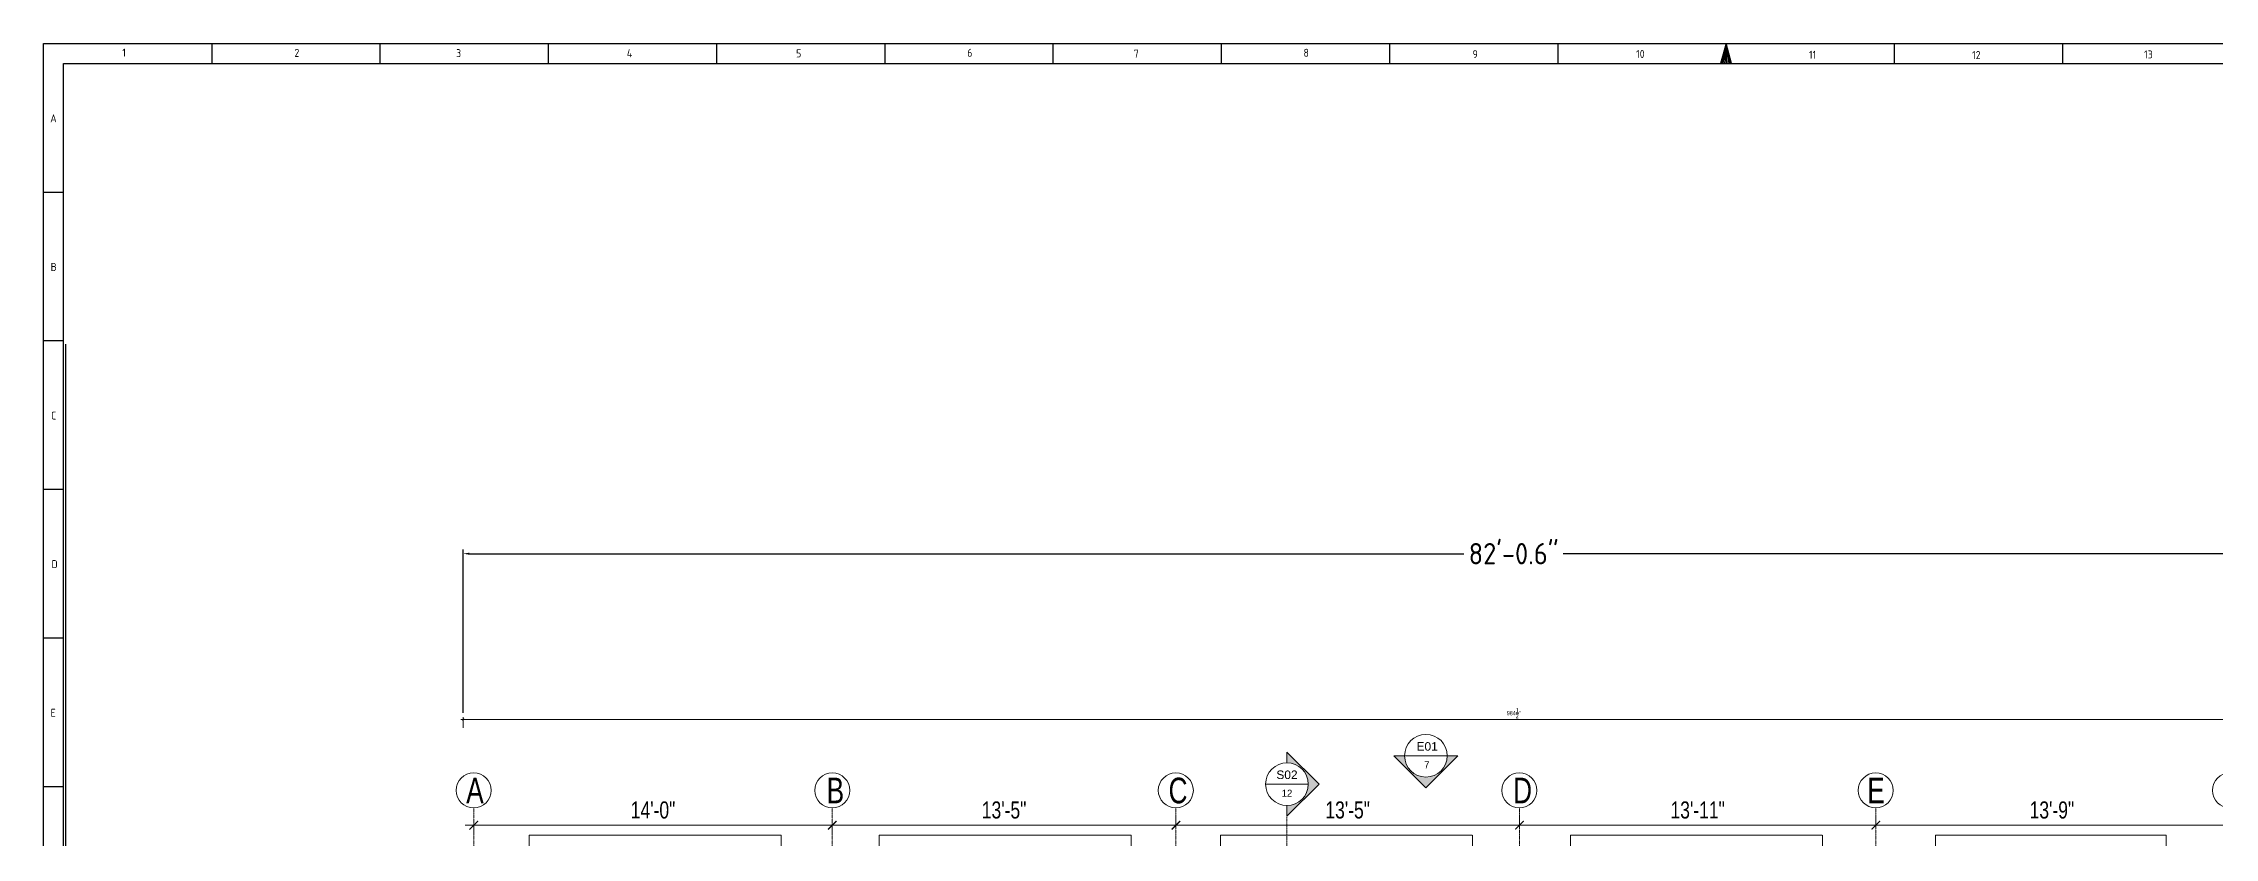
# Model space of a CAD drawing. Header units: inches. Extents: x 985 to 11353, y 526 to 2181.
# Drawn here: x 9776 to 10794, y 1809 to 2181 of the extents above; entities that cross this region are included whole.
import ezdxf
from ezdxf.enums import TextEntityAlignment as Align

# ---------------------------------------------------------------- set-up
doc = ezdxf.new("R2010")
doc.units = ezdxf.units.IN
doc.header["$MEASUREMENT"] = 0
for name, pattern in [('ACAD_ISO12W100', [21, 12, -3, 0, -3, 0, -3]), ('DASH', [0.35, 0.25, -0.1]), ('PHANTOMX2', [5, 2.5, -0.5, 0.5, -0.5, 0.5, -0.5])]:
    doc.linetypes.add(name, pattern=pattern)
doc.layers.add('CABLE ROUTE FOR TOTAL PLANE-EMBED 2_DWG$0$SILICAGEL BORDER', color=7, linetype='Continuous')
doc.layers.add('FREE-TEXT', color=7, linetype='Continuous')
for name, color, linetype, lineweight in [('Dimension', 22, 'Continuous', 13), ('Elevation Marker', 252, 'Continuous', 15), ('grid', 9, 'Continuous', 13), ('Grid marker', 161, 'Continuous', 15), ('Grid Text', 5, 'Continuous', 15), ('Plaster Line', 5, 'Continuous', 15), ('Sunshed', 5, 'Continuous', 15)]:
    doc.layers.add(name, color=color, linetype=linetype, lineweight=lineweight)
doc.styles.add('Arial', font='arial.ttf')
doc.styles.get("Standard").update_dxf_attribs({"font": 'isocp3.shx'})
doc.styles.add('Swiss721', font='swisscl.ttf')
doc.dimstyles.new('DIM02 (inch)', dxfattribs={"dimtxt": 2, "dimasz": 1, "dimexe": 1, "dimexo": 0, "dimgap": 0.5, "dimtad": 1, "dimdec": 1, "dimzin": 0, "dimdsep": 46, "dimlunit": 5, "dimtxsty": 'Swiss721', "dimblk": 'ARCHTICK', "dimcen": 0, "dimdle": 1, "dimclrd": 256, "dimclre": 256, "dimclrt": 256, "dimadec": 0, "dimazin": 0, "dimtfac": 1, "dimtdec": 1, "dimtofl": 0, "dimtmove": 0, "dimatfit": 3, "dimldrblk": 'ARCHTICK', "dimfxl": 1, "dimfxlon": 1, "dimtolj": 1, "dimtzin": 0, "dimlwd": 9, "dimlwe": 9, "dimarcsym": 0})
doc.dimstyles.new('DIM08', dxfattribs={"dimtxt": 8, "dimasz": 4, "dimexe": 4, "dimexo": 0, "dimgap": 3, "dimtad": 1, "dimdec": 1, "dimzin": 3, "dimdsep": 46, "dimlunit": 4, "dimtxsty": 'Swiss721', "dimblk": 'ARCHTICK', "dimcen": 0, "dimdle": 4, "dimclrd": 256, "dimclre": 256, "dimclrt": 256, "dimadec": 0, "dimazin": 0, "dimtfac": 1, "dimtdec": 1, "dimtofl": 0, "dimtmove": 0, "dimatfit": 3, "dimldrblk": 'ARCHTICK', "dimfxl": 4, "dimfxlon": 1, "dimtfill": 1, "dimtolj": 1, "dimtzin": 0, "dimlwd": 9, "dimlwe": 9, "dimarcsym": 0})
doc.dimstyles.get("Standard").update_dxf_attribs({"dimtxt": 2, "dimasz": 3, "dimexe": 2, "dimexo": 2, "dimgap": 1, "dimtad": 0, "dimtih": 1, "dimtoh": 1, "dimdec": 1, "dimzin": 0, "dimdsep": 46, "dimtxsty": 'Standard', "dimcen": 0, "dimclrd": 256, "dimclre": 256, "dimclrt": 256, "dimadec": 1, "dimazin": 0, "dimtfac": 1, "dimtdec": 1, "dimtofl": 0, "dimtmove": 0, "dimatfit": 3, "dimfxl": 1, "dimtolj": 1, "dimtzin": 0, "dimlwd": -1, "dimlwe": -1, "dimarcsym": 0})

# ---------------------------------------------------------------- blocks, each defined once
blk = doc.blocks.new('240A1')
at = {"color": 0, "lineweight": -3}
for p, q in [((1045317.02, 286840.35), (1045317.02, 286835.35)), ((1045359.07, 286840.35), (1045359.07, 286835.35)), ((1045401.12, 286840.35), (1045401.12, 286835.35)), ((1045443.17, 286840.35), (1045443.17, 286835.35)), ((1045485.22, 286840.35), (1045485.22, 286835.35)), ((1045527.27, 286840.35), (1045527.27, 286835.35)), ((1045569.32, 286840.35), (1045569.32, 286835.35)), ((1045611.37, 286840.35), (1045611.37, 286835.35)), ((1045653.42, 286840.35), (1045653.42, 286835.35)), ((1045695.47, 286840.35), (1045695.47, 286835.35)), ((1045737.52, 286840.35), (1045737.52, 286835.35)), ((1045779.57, 286840.35), (1045779.57, 286835.35)), ((1045274.97, 286803.22), (1045279.97, 286803.22)), ((1045274.97, 286766.1), (1045279.97, 286766.1)), ((1045274.97, 286728.97), (1045279.97, 286728.97)), ((1045274.97, 286691.85), (1045279.97, 286691.85)), ((1045274.97, 286654.72), (1045279.97, 286654.72))]:
    blk.add_line(p, q, dxfattribs=at)
at = {"color": 5, "lineweight": -3}
blk.add_lwpolyline([(1045274.97, 286840.35), (1046115.97, 286840.35), (1046115.97, 286246.35), (1045274.97, 286246.35)], close=True, dxfattribs=at)
at = {"lineweight": -3}
blk.add_lwpolyline([(1045695.47, 286840.35), (1045694.13, 286835.35), (1045696.81, 286835.35), (1045695.47, 286840.35), (1045694.46, 286835.35), (1045694.8, 286835.35), (1045695.47, 286840.35), (1045695.13, 286835.35), (1045695.8, 286835.35), (1045695.47, 286840.35), (1045696.14, 286835.35), (1045696.47, 286835.35), (1045695.47, 286840.35)], dxfattribs=at)
at = {"color": 0, "lineweight": -3}
blk.add_lwpolyline([(1045279.97, 286835.35), (1046110.97, 286835.35), (1046110.97, 286251.35), (1045279.97, 286251.35)], close=True, dxfattribs=at)
at = {"lineweight": -3, "char_height": 2, "attachment_point": 1}
for s, insert in [('1', (1045294.68, 286839.06)), ('2', (1045337.7, 286839)), ('3', (1045378.11, 286838.93)), ('4', (1045420.77, 286838.9)), ('5', (1045463.07, 286838.86)), ('6', (1045505.83, 286839.01)), ('7', (1045547.45, 286838.79)), ('8', (1045589.88, 286839.01)), ('9', (1045632.13, 286838.66)), ('10', (1045673, 286838.73)), ('11', (1045716.2, 286838.52)), ('12', (1045756.98, 286838.46)), ('13', (1045799.96, 286838.6)), ('A', (1045276.67, 286822.63)), ('B', (1045276.77, 286785.51)), ('C', (1045276.88, 286748.38)), ('D', (1045276.98, 286711.26)), ('E', (1045276.76, 286674.13))]:
    blk.add_mtext_dynamic_manual_height_columns(s, width=2, gutter_width=1, heights=[0], dxfattribs=dict(at, insert=insert))
blk = doc.blocks.new('_ArchTick')
at = {"color": 0, "linetype": 'ByBlock', "const_width": 0.15}
blk.add_lwpolyline([(-0.5, -0.5), (0.5, 0.5)], dxfattribs=at)
blk = doc.blocks.new('*D128')
at = {"layer": 'Defpoints', "color": 0, "transparency": 16777216}
for p in [(9977.9, 1823.1), (10145.9, 1823.1), (10145.9, 1815)]:
    blk.add_point(p, dxfattribs=at)
at = {"layer": 'Dimension', "lineweight": 9, "transparency": 16777216}
for p, q in [((9973.9, 1815), (10149.9, 1815)), ((9977.9, 1815.2), (9977.9, 1811)), ((10145.9, 1815.2), (10145.9, 1811))]:
    blk.add_line(p, q, dxfattribs=at)
at = {"layer": 'Dimension', "lineweight": 9, "transparency": 16777216, "xscale": 4, "yscale": 4, "zscale": 4, "rotation": 180}
blk.add_blockref('_ArchTick', (9977.9, 1815), dxfattribs=at)
at = {"layer": 'Dimension', "lineweight": 9, "transparency": 16777216, "xscale": 4, "yscale": 4, "zscale": 4}
blk.add_blockref('_ArchTick', (10145.9, 1815), dxfattribs=at)
at = {"layer": 'Dimension', "transparency": 16777216, "insert": (10061.9, 1822.1), "char_height": 8, "attachment_point": 5, "style": 'Swiss721', "bg_fill": 3, "box_fill_scale": 1.25, "bg_fill_color": 256, "bg_fill_true_color": 13158600, "bg_fill_transparency": 0}
blk.add_mtext('\\A1;14\'-0"', dxfattribs=at)
blk = doc.blocks.new('*D129')
at = {"layer": 'Defpoints', "color": 0, "transparency": 16777216}
for p in [(10145.9, 1823.1), (10306.9, 1815), (10306.9, 1815)]:
    blk.add_point(p, dxfattribs=at)
at = {"layer": 'Dimension', "lineweight": 9, "transparency": 16777216}
for p, q in [((10141.9, 1815), (10310.9, 1815)), ((10145.9, 1815.2), (10145.9, 1811)), ((10306.9, 1815), (10306.9, 1819))]:
    blk.add_line(p, q, dxfattribs=at)
at = {"layer": 'Dimension', "lineweight": 9, "transparency": 16777216, "xscale": 4, "yscale": 4, "zscale": 4, "rotation": 180}
blk.add_blockref('_ArchTick', (10145.9, 1815), dxfattribs=at)
at = {"layer": 'Dimension', "lineweight": 9, "transparency": 16777216, "xscale": 4, "yscale": 4, "zscale": 4}
blk.add_blockref('_ArchTick', (10306.9, 1815), dxfattribs=at)
at = {"layer": 'Dimension', "transparency": 16777216, "insert": (10226.4, 1822.1), "char_height": 8, "attachment_point": 5, "style": 'Swiss721', "bg_fill": 3, "box_fill_scale": 1.25, "bg_fill_color": 256, "bg_fill_true_color": 13158600, "bg_fill_transparency": 0}
blk.add_mtext('\\A1;13\'-5"', dxfattribs=at)
blk = doc.blocks.new('*D130')
at = {"layer": 'Defpoints', "color": 0, "transparency": 16777216}
for p in [(10306.9, 1815), (10467.9, 1815), (10467.9, 1815)]:
    blk.add_point(p, dxfattribs=at)
at = {"layer": 'Dimension', "lineweight": 9, "transparency": 16777216}
for p, q in [((10302.9, 1815), (10471.9, 1815)), ((10306.9, 1815), (10306.9, 1819)), ((10467.9, 1815), (10467.9, 1819))]:
    blk.add_line(p, q, dxfattribs=at)
at = {"layer": 'Dimension', "lineweight": 9, "transparency": 16777216, "xscale": 4, "yscale": 4, "zscale": 4, "rotation": 180}
blk.add_blockref('_ArchTick', (10306.9, 1815), dxfattribs=at)
at = {"layer": 'Dimension', "lineweight": 9, "transparency": 16777216, "xscale": 4, "yscale": 4, "zscale": 4}
blk.add_blockref('_ArchTick', (10467.9, 1815), dxfattribs=at)
at = {"layer": 'Dimension', "transparency": 16777216, "insert": (10387.4, 1822.1), "char_height": 8, "attachment_point": 5, "style": 'Swiss721', "bg_fill": 3, "box_fill_scale": 1.25, "bg_fill_color": 256, "bg_fill_true_color": 13158600, "bg_fill_transparency": 0}
blk.add_mtext('\\A1;13\'-5"', dxfattribs=at)
blk = doc.blocks.new('*D131')
at = {"layer": 'Defpoints', "color": 0, "transparency": 16777216}
for p in [(10467.9, 1815), (10634.9, 1815), (10634.9, 1815)]:
    blk.add_point(p, dxfattribs=at)
at = {"layer": 'Dimension', "lineweight": 9, "transparency": 16777216}
for p, q in [((10463.9, 1815), (10638.9, 1815)), ((10467.9, 1815), (10467.9, 1819)), ((10634.9, 1815), (10634.9, 1819))]:
    blk.add_line(p, q, dxfattribs=at)
at = {"layer": 'Dimension', "lineweight": 9, "transparency": 16777216, "xscale": 4, "yscale": 4, "zscale": 4, "rotation": 180}
blk.add_blockref('_ArchTick', (10467.9, 1815), dxfattribs=at)
at = {"layer": 'Dimension', "lineweight": 9, "transparency": 16777216, "xscale": 4, "yscale": 4, "zscale": 4}
blk.add_blockref('_ArchTick', (10634.9, 1815), dxfattribs=at)
at = {"layer": 'Dimension', "transparency": 16777216, "insert": (10551.4, 1822.1), "char_height": 8, "attachment_point": 5, "style": 'Swiss721', "bg_fill": 3, "box_fill_scale": 1.25, "bg_fill_color": 256, "bg_fill_true_color": 13158600, "bg_fill_transparency": 0}
blk.add_mtext('\\A1;13\'-11"', dxfattribs=at)
blk = doc.blocks.new('*D132')
at = {"layer": 'Defpoints', "color": 0, "transparency": 16777216}
for p in [(10634.9, 1815), (10799.9, 1815), (10799.9, 1809.7)]:
    blk.add_point(p, dxfattribs=at)
at = {"layer": 'Dimension', "lineweight": 9, "transparency": 16777216}
for p, q in [((10630.9, 1815), (10803.9, 1815)), ((10634.9, 1815), (10634.9, 1819)), ((10799.9, 1814.8), (10799.9, 1819))]:
    blk.add_line(p, q, dxfattribs=at)
at = {"layer": 'Dimension', "lineweight": 9, "transparency": 16777216, "xscale": 4, "yscale": 4, "zscale": 4, "rotation": 180}
blk.add_blockref('_ArchTick', (10634.9, 1815), dxfattribs=at)
at = {"layer": 'Dimension', "lineweight": 9, "transparency": 16777216, "xscale": 4, "yscale": 4, "zscale": 4}
blk.add_blockref('_ArchTick', (10799.9, 1815), dxfattribs=at)
at = {"layer": 'Dimension', "transparency": 16777216, "insert": (10717.4, 1822.1), "char_height": 8, "attachment_point": 5, "style": 'Swiss721', "bg_fill": 3, "box_fill_scale": 1.25, "bg_fill_color": 256, "bg_fill_true_color": 13158600, "bg_fill_transparency": 0}
blk.add_mtext('\\A1;13\'-9"', dxfattribs=at)
blk = doc.blocks.new('*U89')
h = blk.add_hatch(color=252)
h.dxf.hatch_style = 1
h.paths.add_polyline_path([(-500, 0), (-750, 0), (0, -750), (750, 0), (500, 0, -0.414214), (0, -500, -0.414214)])
at = {"linetype": 'ByBlock', "lineweight": -2}
blk.add_line((-500, 0), (500, 0), dxfattribs=at)
at = {"color": 6}
for p, q in [((0, -750), (750, 0)), ((500, 0), (750, 0)), ((-750, 0), (0, -750)), ((-750, 0), (-500, 0))]:
    blk.add_line(p, q, dxfattribs=at)
blk.add_circle((0, 0), 500)
at = {"color": 3, "style": 'Arial'}
blk.add_attdef('S01', text='', height=200, dxfattribs=at).set_placement((0, 319), align=Align.TOP_CENTER)
at = {"color": 6, "style": 'Arial'}
blk.add_attdef('IN-201', text='', height=160, dxfattribs=at).set_placement((0, -133), align=Align.TOP_CENTER)
blk = doc.blocks.new('*D235')
at = {"layer": 'Defpoints', "color": 0, "transparency": 16777216}
for p in [(10957.5, 1864.6), (9972.9, 1792.3), (10957.5, 1791.8)]:
    blk.add_point(p, dxfattribs=at)
at = {"layer": 'Plaster Line', "lineweight": 9, "transparency": 16777216}
for p, q in [((9971.9, 1864.6), (10958.5, 1864.6)), ((9972.9, 1860.6), (9972.9, 1865.6)), ((10957.5, 1860.6), (10957.5, 1865.6))]:
    blk.add_line(p, q, dxfattribs=at)
at = {"layer": 'Plaster Line', "lineweight": 9, "transparency": 16777216, "rotation": 180}
blk.add_blockref('_ArchTick', (9972.9, 1864.6), dxfattribs=at)
at = {"layer": 'Plaster Line', "lineweight": 9, "transparency": 16777216}
blk.add_blockref('_ArchTick', (10957.5, 1864.6), dxfattribs=at)
at = {"layer": 'Plaster Line', "transparency": 16777216, "insert": (10465.2, 1867.5), "char_height": 2, "attachment_point": 5, "style": 'Swiss721', "bg_fill": 3, "box_fill_scale": 1.25, "bg_fill_color": 256, "bg_fill_true_color": 13158600, "bg_fill_transparency": 0}
blk.add_mtext('\\A1;984{\\H1.000000x;\\S1/2;}"', dxfattribs=at)
blk = doc.blocks.new('*D437')
at = {"layer": 'Defpoints', "color": 0, "transparency": 16777216}
for p in [(10957.5, 1942.2), (9972.9, 1865.6), (10957.5, 1865.6)]:
    blk.add_point(p, dxfattribs=at)
at = {"layer": 'FREE-TEXT', "transparency": 16777216}
for p, q in [((9972.9, 1867.6), (9972.9, 1944.2)), ((10957.5, 1867.6), (10957.5, 1944.2)), ((9975.9, 1942.2), (10441.9, 1942.2)), ((10954.5, 1942.2), (10488.4, 1942.2))]:
    blk.add_line(p, q, dxfattribs=at)
for points in [[(9975.9, 1942.7), (9975.9, 1941.7), (9972.9, 1942.2)], [(10954.5, 1942.7), (10954.5, 1941.7), (10957.5, 1942.2)]]:
    blk.add_solid(points, dxfattribs=at)
at = {"layer": 'FREE-TEXT', "transparency": 16777216, "insert": (10465.2, 1942.2), "char_height": 10, "attachment_point": 5}
blk.add_mtext('\\A1;82\'-0.6"', dxfattribs=at)

msp = doc.modelspace()

# ---------------------------------------------------------------- linework, layer by layer
at = {"layer": 'Elevation Marker'}
for q in [(10373.97, 1834.27), (10358.97, 1844.27)]:
    msp.add_line((10358.97, 1849.27), q, dxfattribs=at)
at = {"layer": 'Elevation Marker', "linetype": 'ByBlock'}
for p, q in [((10368.97, 1834.27), (10348.97, 1834.27)), ((10348.97, 1834.27), (10368.97, 1834.27))]:
    msp.add_line(p, q, dxfattribs=at)
at = {"layer": 'FREE-TEXT'}
msp.add_line((9786.52, 2040.42), (9786.52, 1227.34), dxfattribs=at)
at = {"layer": 'grid', "linetype": 'PHANTOMX2', "ltscale": 0.2}
for points in [[(9977.88, 1407.33), (9977.88, 1823.1)], [(10634.88, 1407.33), (10634.88, 1823.1)]]:
    msp.add_lwpolyline(points, dxfattribs=at)
at = {"layer": 'Grid marker'}
for centre in [(9977.88, 1831.31), (10306.88, 1831.31), (10467.88, 1831.31), (10634.88, 1831.31), (10800.88, 1831.31)]:
    msp.add_circle(centre, 8.21, dxfattribs=at)
at = {"layer": 'Sunshed', "linetype": 'DASH'}
msp.add_lwpolyline([(10671.88, 1792.28), (10662.88, 1792.28), (10662.88, 1810.28), (10770.88, 1810.28), (10770.88, 1810.28), (10770.88, 1792.28), (10761.88, 1792.28)], dxfattribs=at)

# ---------------------------------------------------------------- block references
at = {"layer": 'CABLE ROUTE FOR TOTAL PLANE-EMBED 2_DWG$0$SILICAGEL BORDER', "color": 7, "xscale": 1.875, "yscale": 1.875, "zscale": 1.875}
msp.add_blockref('240A1', (-1950114.32, -535644.44), dxfattribs=at)

# ---------------------------------------------------------------- texts
at = {"layer": 'Elevation Marker', "style": 'Arial'}
msp.add_attdef('S02', text='De-A', height=4, dxfattribs=at).set_placement((10358.97, 1840.64), align=Align.TOP_CENTER)
at = {"layer": 'Grid Text', "style": 'Swiss721'}
for s, p in [('A', (9978.45, 1831.28)), ('C', (10307.92, 1831.28)), ('D', (10469.34, 1831.28)), ('E', (10634.99, 1831.28))]:
    msp.add_text(s, height=12, dxfattribs=at).set_placement(p, align=Align.MIDDLE)

# ---------------------------------------------------------------- next in the draw order: dimensions: what is measured, and where the dimension line sits
at = {"layer": 'Dimension'}
dim = msp.add_linear_dim(base=(10145.88, 1814.98), p1=(9977.88, 1823.1), p2=(10145.88, 1823.1), dimstyle='DIM08', override={"dimfxl": 0.18, "dimarcsym": 2}, dxfattribs=at)
dim.commit()
dim.dimension.update_dxf_attribs({"geometry": '*D128', "text_midpoint": (10061.88, 1822.08)})

# ---------------------------------------------------------------- next in the draw order: linework, layer by layer
at = {"layer": 'Sunshed', "linetype": 'DASH'}
msp.add_lwpolyline([(10012.88, 1792.28), (10003.88, 1792.28), (10003.88, 1810.28), (10121.88, 1810.28), (10121.88, 1810.28), (10121.88, 1792.28), (10113.38, 1792.28)], dxfattribs=at)

# ---------------------------------------------------------------- next in the draw order: dimensions: what is measured, and where the dimension line sits
at = {"layer": 'Dimension'}
dim = msp.add_linear_dim(base=(10306.88, 1814.98), p1=(10145.88, 1823.1), p2=(10306.88, 1814.98), dimstyle='DIM08', override={"dimfxl": 0.18, "dimarcsym": 2}, dxfattribs=at)
dim.commit()
dim.dimension.update_dxf_attribs({"geometry": '*D129', "text_midpoint": (10226.38, 1822.08)})

# ---------------------------------------------------------------- next in the draw order: linework, layer by layer
at = {"layer": 'grid', "linetype": 'PHANTOMX2', "ltscale": 0.2}
msp.add_lwpolyline([(10145.88, 1407.33), (10145.88, 1823.1)], dxfattribs=at)
at = {"layer": 'Grid marker'}
msp.add_circle((10145.88, 1831.31), 8.21, dxfattribs=at)
at = {"layer": 'Sunshed', "linetype": 'DASH'}
msp.add_lwpolyline([(10176.88, 1792.28), (10167.88, 1792.28), (10167.88, 1810.28), (10285.88, 1810.28), (10285.88, 1810.28), (10285.88, 1792.28), (10277.38, 1792.28)], dxfattribs=at)

# ---------------------------------------------------------------- next in the draw order: texts
at = {"layer": 'Grid Text', "style": 'Swiss721'}
msp.add_text('B', height=12, dxfattribs=at).set_placement((10147.34, 1831.28), align=Align.MIDDLE)

# ---------------------------------------------------------------- next in the draw order: dimensions: what is measured, and where the dimension line sits
at = {"layer": 'Dimension'}
dim = msp.add_linear_dim(base=(10467.88, 1814.98), p1=(10306.88, 1814.98), p2=(10467.88, 1814.98), dimstyle='DIM08', override={"dimfxl": 0.18, "dimarcsym": 2}, dxfattribs=at)
dim.commit()
dim.dimension.update_dxf_attribs({"geometry": '*D130', "text_midpoint": (10387.38, 1822.08)})

# ---------------------------------------------------------------- next in the draw order: hatches: boundary and pattern name
at = {"layer": 'Elevation Marker'}
h = msp.add_hatch(color=256, dxfattribs=at)
h.dxf.hatch_style = 1
edge = h.paths.add_edge_path()
edge.add_line((10358.97, 1844.27), (10358.97, 1849.27))
edge.add_line((10358.97, 1849.27), (10373.97, 1834.27))
edge.add_line((10373.97, 1834.27), (10358.97, 1819.27))
edge.add_line((10358.97, 1819.27), (10358.97, 1824.27))
edge.add_ellipse((10358.97, 1834.27), major_axis=(-7.07, 7.07), ratio=1, start_angle=135, end_angle=225)
edge.add_ellipse((10358.97, 1834.27), major_axis=(-7.07, -7.07), ratio=1, start_angle=135, end_angle=225)

# ---------------------------------------------------------------- next in the draw order: linework, layer by layer
for p in [(10373.97, 1834.27), (10358.97, 1824.27)]:
    msp.add_line(p, (10358.97, 1819.27), dxfattribs=at)
at = {"layer": 'Elevation Marker', "linetype": 'ACAD_ISO12W100', "ltscale": 0.02}
msp.add_line((10358.97, 1318.28), (10358.97, 1819.27), dxfattribs=at)
at = {"layer": 'Elevation Marker', "extrusion": (0, 0, -1)}
msp.add_ellipse((10358.97, 1834.27), major_axis=(-7.07, 7.07), ratio=1, start_param=5.497787143780849, end_param=11.78097245096044, dxfattribs=at)
at = {"layer": 'grid', "linetype": 'PHANTOMX2', "ltscale": 0.2}
msp.add_lwpolyline([(10306.88, 1407.33), (10306.88, 1823.1)], dxfattribs=at)
at = {"layer": 'Sunshed', "linetype": 'DASH'}
msp.add_lwpolyline([(10336.88, 1792.28), (10327.88, 1792.28), (10327.88, 1810.28), (10445.88, 1810.28), (10445.88, 1810.28), (10445.88, 1792.28), (10437.38, 1792.28)], dxfattribs=at)

# ---------------------------------------------------------------- next in the draw order: block references
at = {"layer": 'Elevation Marker'}
ref = msp.add_blockref('*U89', (10424.07, 1847.55), dxfattribs=dict(at, xscale=-0.01999999998952262, yscale=0.01999999998952262, zscale=0.02))
ref.add_attrib('IN-201', '7', dxfattribs={"layer": '0', "color": 6, "height": 3.2, "style": 'Arial'}).set_placement((10424.47, 1844.9), align=Align.TOP_CENTER)
ref.add_attrib('S01', 'E01', dxfattribs={"layer": '0', "color": 3, "height": 4, "style": 'Arial'}).set_placement((10424.65, 1853.92), align=Align.TOP_CENTER)

# ---------------------------------------------------------------- next in the draw order: texts
at = {"layer": 'Elevation Marker', "style": 'Arial'}
msp.add_attdef('12', text='IN-201', height=3.2, dxfattribs=at).set_placement((10358.97, 1831.62), align=Align.TOP_CENTER)

# ---------------------------------------------------------------- next in the draw order: dimensions: what is measured, and where the dimension line sits
at = {"layer": 'Dimension'}
dim = msp.add_linear_dim(base=(10634.88, 1814.98), p1=(10467.88, 1814.98), p2=(10634.88, 1814.98), dimstyle='DIM08', override={"dimfxl": 0.18, "dimarcsym": 2}, dxfattribs=at)
dim.commit()
dim.dimension.update_dxf_attribs({"geometry": '*D131', "text_midpoint": (10551.38, 1822.08)})

# ---------------------------------------------------------------- next in the draw order: linework, layer by layer
at = {"layer": 'grid', "linetype": 'PHANTOMX2', "ltscale": 0.2}
msp.add_lwpolyline([(10467.88, 1407.33), (10467.88, 1823.1)], dxfattribs=at)
at = {"layer": 'Sunshed', "linetype": 'DASH'}
msp.add_lwpolyline([(10500.88, 1792.28), (10491.88, 1792.28), (10491.88, 1810.28), (10609.88, 1810.28), (10609.88, 1810.28), (10609.88, 1792.28), (10601.38, 1792.28)], dxfattribs=at)

# ---------------------------------------------------------------- next in the draw order: dimensions: what is measured, and where the dimension line sits
at = {"layer": 'Dimension'}
dim = msp.add_linear_dim(base=(10799.88, 1814.98), p1=(10634.88, 1814.98), p2=(10799.88, 1809.71), dimstyle='DIM08', override={"dimfxl": 0.18, "dimarcsym": 2}, dxfattribs=at)
dim.commit()
dim.dimension.update_dxf_attribs({"geometry": '*D132', "text_midpoint": (10717.38, 1822.08)})

# ---------------------------------------------------------------- next in the draw order: dimensions: what is measured, and where the dimension line sits
at = {"layer": 'Plaster Line'}
dim = msp.add_linear_dim(base=(10957.48, 1864.63), p1=(9972.88, 1792.28), p2=(10957.48, 1791.78), dimstyle='DIM02 (inch)', override={"dimpost": '"', "dimfxl": 4, "dimtfill": 1, "dimarcsym": 2}, dxfattribs=at)
dim.commit()
dim.dimension.update_dxf_attribs({"geometry": '*D235', "text_midpoint": (10465.18, 1867.47)})

# ---------------------------------------------------------------- next in the draw order: dimensions: what is measured, and where the dimension line sits
at = {"layer": 'FREE-TEXT'}
dim = msp.add_linear_dim(base=(10957.48, 1942.2), p1=(9972.88, 1865.63), p2=(10957.48, 1865.63), dimstyle='Standard', override={"dimtxt": 10, "dimtih": 0, "dimtoh": 0, "dimlunit": 3}, dxfattribs=at)
dim.commit()
dim.dimension.update_dxf_attribs({"geometry": '*D437', "text_midpoint": (10465.18, 1942.2)})

doc.saveas('drawing.dxf')
